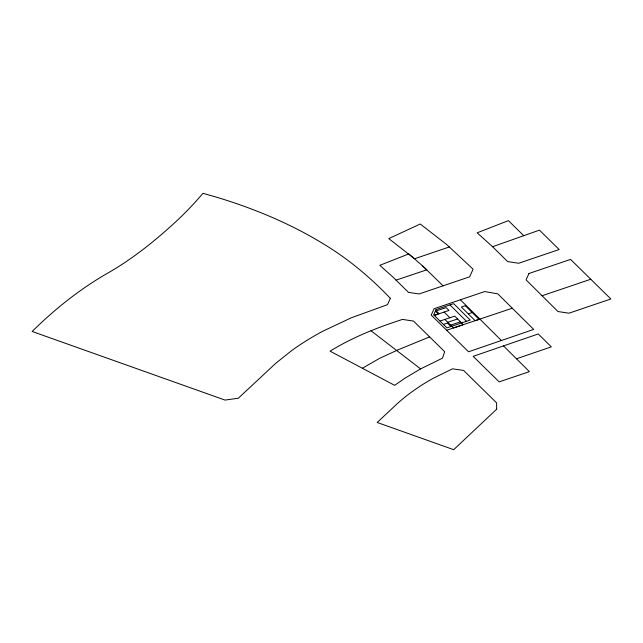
<?xml version="1.0" encoding="UTF-8"?>
<svg xmlns="http://www.w3.org/2000/svg" width="643" height="643" viewBox="0 0 643 643"><rect width="100%" height="100%" fill="white"/><g stroke="black" fill="none" stroke-linecap="round" stroke-linejoin="round"><path stroke-width="0.96" d="M362.363 368.23L379.643 358.328L398.194 349.76L429.612 336.908M420.602 368.897L405.05 378.132L394.665 385.342L330.06 351.15C352.613 337.302 377.353 327.48 402.486 319.418L413.529 321.082L444.675 351.705L442.48 358.167L420.602 368.897L370.971 330.727M492.578 246.727L539.453 230.138L559.169 249.524L518.66 263.252L507.649 261.588L492.578 246.727L477.17 232.806L508.428 220.637L523.74 235.7M503.493 345.91L473.168 356.343L499.153 381.878L529.398 371.622L503.493 345.91L538.279 333.958L551.308 346.866L516.458 358.778M501.395 340.509L468.546 351.785L431.212 315.086L434.081 308.72L484.693 291.552L497.803 293.851L533.698 329.417L501.395 340.509L460.388 299.799M449.441 246.928L414.558 258.751L388.782 238.601L420.249 224.005L446.877 244.71L473.103 269.192L469.623 276.82L419.091 293.955L408.53 292.38L392.64 276.803L379.82 265.31L408.835 253.905L422.379 265.704L443.075 285.822M542.065 295.756L590.78 279.247M396.04 280.131L426.775 269.827L422.379 265.704M434.226 315.319L438.253 313.961L435.367 311.099M434.282 315.375L448.999 310.432L446.129 307.587L436.275 310.899L439.145 313.744M440.013 321.066L454.73 316.123L463.322 324.659L453.476 327.962L444.876 319.434M468.273 313.856L472.211 312.538M447.737 322.28L457.591 318.968M443.397 324.418L447.424 323.067L450.92 326.54M450.606 325.117L460.46 321.813M446.652 330.253L512.294 308.214M449.955 304.911L466.48 321.307M444.136 312.064L449.867 317.755M390.349 298.304L387.48 304.669L351.383 317.763L323.124 331.065A303.263 175.089 0 0 0 292.083 350.29L276.008 363.07L238.304 398.242L225.01 400.075L32.15 331.466C54.173 309.725 78.478 290.234 105.203 274.561C131.598 259.836 155.349 240.707 177.468 220.203A592.452 342.052 0 0 0 198.647 198.309L202.987 193.318L215.284 196.822A382.858 221.039 0 0 1 233.272 202.521C257.795 210.767 281.738 220.806 304.541 233.031A409.623 236.495 0 0 1 323.903 244.171C348.45 259.016 370.545 277.599 390.349 298.304M436.05 309.572L433.695 314.797L446.893 327.89L470.218 320.053L453.693 303.649L436.05 309.572M528.964 273.5L526.062 279.866L557.963 311.534L568.959 313.197L610.85 298.979L570.582 259.394L528.964 273.5M496.653 409.229L453.701 449.682L377.176 422.467L397.229 403.7A243.078 140.343 0 0 1 411.496 392.117L416.704 388.46A227.035 131.076 0 0 1 433.567 378.108L452.455 368.841L463.595 370.408L496.589 402.864L496.653 409.229M465.339 305.714L461.393 307.032L475.153 320.688L479.091 319.362L465.339 305.714"/></g></svg>
